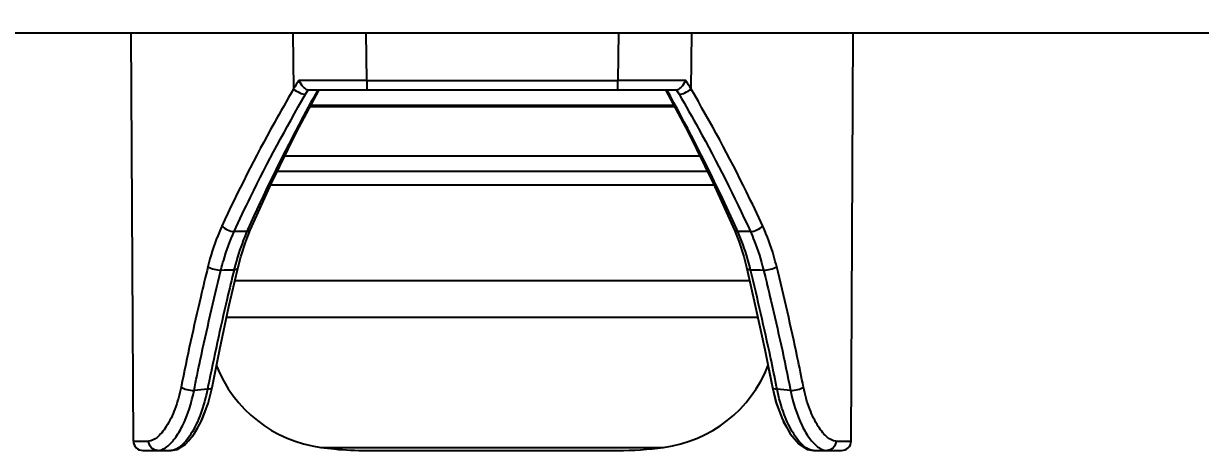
# Model space of a CAD drawing. Header units: millimetres. Extents: x 7426 to 8300, y 123 to 421.
# Drawn here: x 8005.25 to 8020.74, y 206.03 to 211.65 of the extents above; entities that cross this region are included whole.
import ezdxf

# ---------------------------------------------------------------- set-up
doc = ezdxf.new("R2010")
doc.units = ezdxf.units.MM
doc.layers.add('20_ALL_FEATURES', color=7, linetype='Continuous')
doc.layers.add('多重引线', color=7, linetype='Continuous')
doc.styles.add('微软雅黑', font='msyh.ttc')
doc.dimstyles.new('尺寸标注_1_4比例', dxfattribs={"dimtxt": 2.1, "dimasz": 1.7, "dimexe": 0.5, "dimexo": 0.4, "dimgap": 0.5, "dimtad": 1, "dimdec": 1, "dimlfac": 4, "dimdsep": 46, "dimtxsty": '微软雅黑', "dimcen": 0.09, "dimadec": 0, "dimazin": 0, "dimtp": 0.01, "dimtm": 0.01, "dimtfac": 1, "dimtdec": 1, "dimtofl": 0, "dimtmove": 0, "dimatfit": 3, "dimfxl": 1, "dimtolj": 1, "dimarcsym": 0})

# ---------------------------------------------------------------- blocks, each defined once
blk = doc.blocks.new('*D892')
at = {"layer": 'Defpoints', "color": 0}
for p in [(8005.901, 222.373), (8005.901, 211.527), (8034.596, 211.527)]:
    blk.add_point(p, dxfattribs=at)
at = {"layer": '多重引线', "color": 0, "lineweight": -2}
for p, q in [((8006.301, 222.373), (8035.096, 222.373)), ((8034.596, 220.673), (8034.596, 213.227)), ((8006.301, 211.527), (8035.096, 211.527))]:
    blk.add_line(p, q, dxfattribs=at)
at = {"layer": '多重引线', "color": 0}
for points in [[(8034.879, 220.673), (8034.313, 220.673), (8034.596, 222.373)], [(8034.313, 213.227), (8034.879, 213.227), (8034.596, 211.527)]]:
    blk.add_solid(points, dxfattribs=at)
at = {"layer": '多重引线', "color": 0, "insert": (8033.011, 216.95), "char_height": 2.1, "attachment_point": 5, "rotation": 90, "style": '微软雅黑'}
blk.add_mtext('\\A1;43.4', dxfattribs=at)

msp = doc.modelspace()

# ---------------------------------------------------------------- linework, layer by layer
at = {"layer": '20_ALL_FEATURES', "color": 7, "linetype": 'Continuous'}
for p, q in [((7953.374, 211.527), (8017.189, 211.527)), ((8006.697, 206.152), (8006.669, 211.527)), ((8008.794, 211.527), (8008.803, 210.788)), ((8009.767, 210.902), (8009.761, 211.527)), ((8013.078, 211.527), (8013.072, 210.902)), ((8014.035, 210.788), (8014.045, 211.527)), ((8016.141, 206.152), (8016.169, 211.527)), ((8017.189, 211.527), (8017.196, 211.533)), ((8009.767, 210.902), (8008.874, 210.902)), ((8009.767, 210.902), (8013.072, 210.902)), ((8009.767, 210.902), (8009.767, 210.777)), ((8013.965, 210.902), (8013.072, 210.902)), ((8013.072, 210.777), (8013.072, 210.902)), ((8008.843, 210.218), (8009.139, 210.777)), ((8008.96, 210.718), (8008.995, 210.777)), ((8008.996, 210.777), (8013.843, 210.777)), ((8013.879, 210.718), (8013.844, 210.777)), ((8013.819, 210.552), (8009.02, 210.552)), ((8009.033, 210.577), (8013.805, 210.577)), ((8014.151, 209.902), (8008.688, 209.902)), ((8014.25, 209.702), (8008.589, 209.702)), ((8008.504, 209.527), (8014.335, 209.527)), ((8008.203, 208.942), (8008.189, 208.91)), ((8008.204, 208.942), (8008.189, 208.91)), ((8014.65, 208.91), (8014.635, 208.942)), ((8014.65, 208.91), (8014.636, 208.942)), ((8008.033, 208.267), (8014.805, 208.267)), ((8014.915, 207.777), (8007.923, 207.777)), ((8015.046, 207.153), (8015.106, 206.856)), ((8007.671, 206.835), (8007.494, 206.818)), ((8007.678, 206.867), (8007.671, 206.835)), ((8007.678, 206.867), (8007.671, 206.835)), ((8015.106, 206.856), (8015.106, 206.856)), ((8015.167, 206.835), (8015.161, 206.867)), ((8015.167, 206.835), (8015.161, 206.867)), ((8015.345, 206.818), (8015.167, 206.835)), ((8006.697, 206.152), (8006.898, 206.152)), ((8015.418, 206.153), (8015.456, 206.112)), ((8015.941, 206.152), (8016.141, 206.152)), ((8006.822, 206.027), (8007.191, 206.027)), ((8007.193, 206.027), (8007.272, 206.042)), ((8007.272, 206.042), (8007.382, 206.112)), ((8009.165, 206.068), (8013.622, 206.068)), ((8009.769, 206.027), (8013.069, 206.027)), ((8013.622, 206.068), (8013.673, 206.068)), ((8015.648, 206.027), (8016.016, 206.027))]:
    msp.add_line(p, q, dxfattribs=at)
for points in [[(8013.699, 210.777), (8013.995, 210.218), (8014.327, 209.546), (8014.606, 208.928)], [(8008.233, 208.928), (8008.512, 209.546), (8008.843, 210.218)], [(8008.069, 208.423), (8008.109, 208.577), (8008.175, 208.781), (8008.233, 208.928)], [(8014.606, 208.928), (8014.662, 208.786), (8014.728, 208.581), (8014.77, 208.423)], [(8007.733, 206.856), (8007.834, 207.362), (8007.954, 207.922), (8008.069, 208.423)], [(8014.77, 208.423), (8014.885, 207.917), (8015.005, 207.357), (8015.106, 206.856)], [(8007.191, 206.027), (8007.275, 206.044), (8007.376, 206.105), (8007.477, 206.216), (8007.585, 206.399), (8007.681, 206.645), (8007.733, 206.856)], [(8015.106, 206.856), (8015.158, 206.645), (8015.185, 206.574)], [(8015.106, 206.856), (8015.152, 206.665), (8015.237, 206.434), (8015.34, 206.245), (8015.451, 206.115), (8015.566, 206.042), (8015.646, 206.027)], [(8007.592, 206.417), (8007.602, 206.434), (8007.653, 206.574)], [(8007.42, 206.153), (8007.498, 206.245), (8007.543, 206.328)], [(8015.246, 206.417), (8015.253, 206.399), (8015.295, 206.328)]]:
    msp.add_lwpolyline(points, dxfattribs=at)
for centre, radius, start, end in [((8017.196, 205.666), 9.833, 147.8219, 148.6038), ((8005.642, 205.666), 9.832, 31.3962, 32.1779), ((8007.53, 173.746), 35.17, 88.9256, 89.1949), ((8015.309, 173.746), 35.17, 90.8051, 91.0744), ((8006.701, 249.175), 40.788, 271.6138, 271.8557), ((8011.419, 207.58), 3.498, 165.856, 166.3095), ((8011.419, 207.58), 3.498, 13.6905, 14.144), ((8016.138, 249.175), 40.788, 268.1443, 268.3862), ((8009.394, 207.777), 1.725, 201.2912, 262.3719), ((8013.444, 207.777), 1.725, 277.6281, 338.7098), ((8006.822, 206.152), 0.125, 180.3, 270), ((8016.016, 206.152), 0.125, 270, 359.7), ((8009.769, 210.578), 4.55, 262.3721, 264.5893), ((8009.769, 210.577), 4.55, 264.5894, 270.0001), ((8013.069, 210.577), 4.55, 269.9999, 277.6281)]:
    msp.add_arc(centre, radius, start, end, dxfattribs=at)
for points, knots in [([(8008.803, 210.788), (8008.717, 210.638), (8008.381, 210.048), (8008.071, 209.442), (8007.86, 208.982)], [0, 0, 0, 0, 0.254681, 1, 1, 1, 1]), ([(8008.803, 210.788), (8008.828, 210.768), (8008.878, 210.739), (8008.934, 210.717), (8008.96, 210.718)], [0, 0, 0, 0, 0.555853, 1, 1, 1, 1]), ([(8008.874, 210.902), (8008.889, 210.871), (8008.916, 210.829), (8008.96, 210.789), (8008.985, 210.777), (8008.996, 210.777)], [0, 0, 0, 0, 0.572071, 0.818678, 1, 1, 1, 1]), ([(8013.843, 210.777), (8013.854, 210.777), (8013.879, 210.789), (8013.923, 210.829), (8013.95, 210.871), (8013.965, 210.902)], [0, 0, 0, 0, 0.181315, 0.427792, 1, 1, 1, 1]), ([(8013.879, 210.718), (8013.904, 210.717), (8013.961, 210.739), (8014.01, 210.768), (8014.035, 210.788)], [0, 0, 0, 0, 0.444147, 1, 1, 1, 1]), ([(8014.979, 208.982), (8014.909, 209.134), (8014.618, 209.747), (8014.293, 210.345), (8014.035, 210.788)], [0, 0, 0, 0, 0.245307, 1, 1, 1, 1]), ([(8008.024, 208.912), (8008.093, 209.064), (8008.383, 209.677), (8008.705, 210.274), (8008.96, 210.718)], [0, 0, 0, 0, 0.245561, 1, 1, 1, 1]), ([(8009.123, 210.777), (8009.039, 210.625), (8008.713, 210.023), (8008.41, 209.408), (8008.203, 208.942)], [0, 0, 0, 0, 0.254109, 1, 1, 1, 1]), ([(8014.636, 208.942), (8014.567, 209.095), (8014.281, 209.718), (8013.965, 210.326), (8013.716, 210.777)], [0, 0, 0, 0, 0.245845, 1, 1, 1, 1]), ([(8013.879, 210.718), (8013.965, 210.568), (8014.297, 209.977), (8014.605, 209.372), (8014.815, 208.912)], [0, 0, 0, 0, 0.254408, 1, 1, 1, 1]), ([(8007.86, 208.982), (8007.841, 208.94), (8007.767, 208.767), (8007.711, 208.586), (8007.677, 208.448)], [0, 0, 0, 0, 0.245595, 1, 1, 1, 1]), ([(8007.86, 208.982), (8007.881, 208.96), (8007.934, 208.929), (8007.994, 208.912), (8008.024, 208.912)], [0, 0, 0, 0, 0.506555, 1, 1, 1, 1]), ([(8008.233, 208.928), (8008.232, 208.925), (8008.221, 208.912), (8008.202, 208.91), (8008.189, 208.91)], [0, 0, 0, 0, 0.205316, 1, 1, 1, 1]), ([(8014.65, 208.91), (8014.645, 208.91), (8014.629, 208.911), (8014.61, 208.918), (8014.606, 208.928)], [0, 0, 0, 0, 0.307377, 1, 1, 1, 1]), ([(8014.815, 208.912), (8014.845, 208.912), (8014.904, 208.929), (8014.957, 208.96), (8014.979, 208.982)], [0, 0, 0, 0, 0.493445, 1, 1, 1, 1]), ([(8015.162, 208.448), (8015.15, 208.495), (8015.102, 208.677), (8015.037, 208.854), (8014.979, 208.982)], [0, 0, 0, 0, 0.255382, 1, 1, 1, 1]), ([(8007.849, 208.403), (8007.86, 208.447), (8007.907, 208.621), (8007.968, 208.791), (8008.024, 208.912)], [0, 0, 0, 0, 0.255421, 1, 1, 1, 1]), ([(8008.189, 208.91), (8008.173, 208.872), (8008.109, 208.717), (8008.059, 208.557), (8008.028, 208.435)], [0, 0, 0, 0, 0.246169, 1, 1, 1, 1]), ([(8014.811, 208.435), (8014.8, 208.476), (8014.756, 208.637), (8014.7, 208.795), (8014.65, 208.91)], [0, 0, 0, 0, 0.254622, 1, 1, 1, 1]), ([(8014.815, 208.912), (8014.833, 208.872), (8014.903, 208.707), (8014.957, 208.534), (8014.989, 208.403)], [0, 0, 0, 0, 0.245538, 1, 1, 1, 1]), ([(8007.677, 208.448), (8007.645, 208.316), (8007.518, 207.79), (8007.404, 207.261), (8007.325, 206.863)], [0, 0, 0, 0, 0.250924, 1, 1, 1, 1]), ([(8007.494, 206.818), (8007.52, 206.95), (8007.63, 207.48), (8007.752, 208.008), (8007.849, 208.403)], [0, 0, 0, 0, 0.24914, 1, 1, 1, 1]), ([(8007.677, 208.448), (8007.701, 208.432), (8007.759, 208.412), (8007.818, 208.402), (8007.849, 208.403)], [0, 0, 0, 0, 0.485018, 1, 1, 1, 1]), ([(8008.021, 208.408), (8007.99, 208.28), (8007.868, 207.768), (8007.756, 207.254), (8007.678, 206.867)], [0, 0, 0, 0, 0.250828, 1, 1, 1, 1]), ([(8008.069, 208.423), (8008.068, 208.417), (8008.048, 208.408), (8008.032, 208.408), (8008.021, 208.408)], [0, 0, 0, 0, 0.368397, 1, 1, 1, 1]), ([(8014.817, 208.408), (8014.806, 208.408), (8014.79, 208.408), (8014.771, 208.417), (8014.77, 208.423)], [0, 0, 0, 0, 0.631603, 1, 1, 1, 1]), ([(8015.161, 206.867), (8015.135, 206.996), (8015.028, 207.511), (8014.91, 208.024), (8014.817, 208.408)], [0, 0, 0, 0, 0.249194, 1, 1, 1, 1]), ([(8014.989, 208.403), (8015.02, 208.402), (8015.08, 208.412), (8015.137, 208.432), (8015.162, 208.448)], [0, 0, 0, 0, 0.514982, 1, 1, 1, 1]), ([(8014.989, 208.403), (8015.022, 208.271), (8015.149, 207.744), (8015.265, 207.215), (8015.345, 206.818)], [0, 0, 0, 0, 0.25089, 1, 1, 1, 1]), ([(8015.514, 206.863), (8015.488, 206.995), (8015.379, 207.525), (8015.259, 208.053), (8015.162, 208.448)], [0, 0, 0, 0, 0.24911, 1, 1, 1, 1]), ([(8007.325, 206.863), (8007.305, 206.764), (8007.255, 206.584), (8007.161, 206.384), (8007.074, 206.264), (8007.004, 206.19), (8006.938, 206.152), (8006.898, 206.152)], [0, 0, 0, 0, 0.34958, 0.642539, 0.761923, 0.860009, 1, 1, 1, 1]), ([(8007.138, 206.077), (8007.178, 206.107), (8007.255, 206.194), (8007.395, 206.435), (8007.462, 206.657), (8007.494, 206.818)], [0, 0, 0, 0, 0.179406, 0.411294, 1, 1, 1, 1]), ([(8007.671, 206.835), (8007.649, 206.723), (8007.594, 206.519), (8007.488, 206.292), (8007.391, 206.155), (8007.311, 206.071), (8007.237, 206.027), (8007.191, 206.027)], [0, 0, 0, 0, 0.349326, 0.642333, 0.761714, 0.859798, 1, 1, 1, 1]), ([(8007.325, 206.863), (8007.346, 206.846), (8007.403, 206.826), (8007.462, 206.817), (8007.494, 206.818)], [0, 0, 0, 0, 0.459, 1, 1, 1, 1]), ([(8007.733, 206.856), (8007.731, 206.848), (8007.706, 206.836), (8007.685, 206.836), (8007.671, 206.835)], [0, 0, 0, 0, 0.366962, 1, 1, 1, 1]), ([(8015.167, 206.835), (8015.153, 206.836), (8015.132, 206.836), (8015.107, 206.848), (8015.106, 206.856)], [0, 0, 0, 0, 0.633038, 1, 1, 1, 1]), ([(8015.648, 206.027), (8015.602, 206.027), (8015.528, 206.07), (8015.448, 206.154), (8015.351, 206.291), (8015.245, 206.518), (8015.189, 206.723), (8015.167, 206.835)], [0, 0, 0, 0, 0.139242, 0.237782, 0.356078, 0.648861, 1, 1, 1, 1]), ([(8015.345, 206.818), (8015.377, 206.817), (8015.435, 206.826), (8015.493, 206.846), (8015.514, 206.863)], [0, 0, 0, 0, 0.540996, 1, 1, 1, 1]), ([(8015.345, 206.818), (8015.376, 206.657), (8015.443, 206.436), (8015.583, 206.195), (8015.66, 206.108), (8015.699, 206.077)], [0, 0, 0, 0, 0.588259, 0.820351, 1, 1, 1, 1]), ([(8015.941, 206.152), (8015.901, 206.152), (8015.835, 206.19), (8015.765, 206.263), (8015.678, 206.383), (8015.584, 206.583), (8015.534, 206.763), (8015.514, 206.863)], [0, 0, 0, 0, 0.139005, 0.237581, 0.355831, 0.648562, 1, 1, 1, 1]), ([(8007.017, 206.027), (8006.987, 206.027), (8006.922, 206.055), (8006.898, 206.12), (8006.898, 206.152)], [0, 0, 0, 0, 0.492311, 1, 1, 1, 1]), ([(8015.941, 206.152), (8015.941, 206.12), (8015.916, 206.055), (8015.852, 206.027), (8015.821, 206.027)], [0, 0, 0, 0, 0.507641, 1, 1, 1, 1]), ([(8007.017, 206.027), (8007.027, 206.027), (8007.071, 206.033), (8007.111, 206.056), (8007.138, 206.077)], [0, 0, 0, 0, 0.218187, 1, 1, 1, 1]), ([(8015.699, 206.077), (8015.71, 206.069), (8015.746, 206.044), (8015.79, 206.027), (8015.821, 206.027)], [0, 0, 0, 0, 0.29123, 1, 1, 1, 1])]:
    msp.add_open_spline(points, degree=3, knots=knots, dxfattribs=at)

# ---------------------------------------------------------------- dimensions: what is measured, and where the dimension line sits
at = {"layer": '多重引线', "color": 3}
dim = msp.add_linear_dim(base=(8034.596, 211.527), p1=(8005.901, 222.373), p2=(8005.901, 211.527), angle=90, dimstyle='尺寸标注_1_4比例', dxfattribs=at)
dim.commit()
dim.dimension.update_dxf_attribs({"geometry": '*D892', "text_midpoint": (8034.596, 216.95), "dimtype": 160})

doc.saveas('drawing.dxf')
